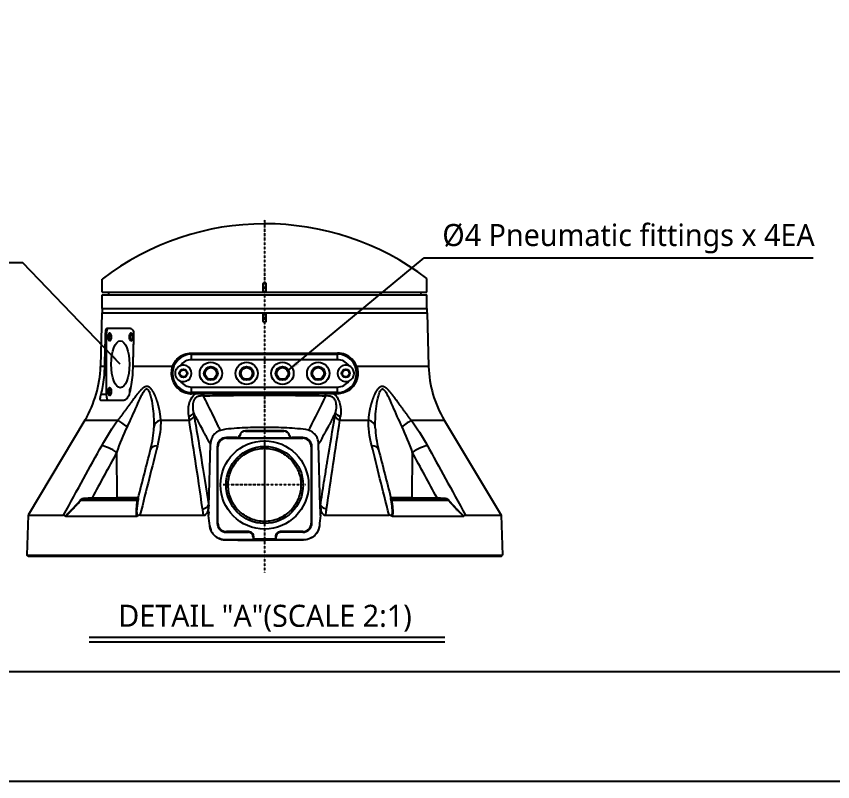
# Model space of a CAD drawing. Header units: millimetres. Extents: x 0 to 4378, y 0 to 2376.
# Drawn here: x 1831 to 2424, y 0 to 556 of the extents above; entities that cross this region are included whole.
import ezdxf
from ezdxf.enums import TextEntityAlignment as Align

# ---------------------------------------------------------------- set-up
doc = ezdxf.new("R2010")
doc.units = ezdxf.units.MM
doc.header["$LTSCALE"] = 0.2
doc.linetypes.add('CENTER2', pattern=[1.125, 0.75, -0.125, 0.125, -0.125])
for name, color, linetype in [('02_Center Line', 1, 'CENTER2'), ('05_Section Line', 3, 'Continuous'), ('12_Before Rev.Num.', 5, 'Continuous')]:
    doc.layers.add(name, color=color, linetype=linetype)
doc.styles.add('Rainbow-2.5 Style', font='malgunsl.ttf')
doc.styles.add('Rainbow-5.0 Style', font='malgunsl.ttf')
doc.dimstyles.new('Rainbow-5.0 Style', dxfattribs={"dimtxt": 4, "dimasz": 2.5, "dimexe": 1, "dimexo": 1, "dimgap": 1, "dimtad": 1, "dimdsep": 46, "dimtxsty": 'Rainbow-5.0 Style', "dimcen": 0, "dimclrd": 251, "dimclre": 251, "dimclrt": 7, "dimazin": 3, "dimtp": 0.1, "dimtm": 0.1, "dimtfac": 0.61, "dimtmove": 0, "dimatfit": 3, "dimfxl": 1, "dimlwd": -1, "dimlwe": -1, "dimarcsym": 1})

# ---------------------------------------------------------------- blocks, each defined once
blk = doc.blocks.new('A$C869fea471123')
blk.add_lwpolyline([(0, 594), (841, 594), (841, 0), (0, 0)], close=True)
at = {"layer": '05_Section Line', "linetype": 'Continuous'}
blk.add_lwpolyline([(820.98, 20.02), (820.98, 574.68), (20.02, 574.68), (20.02, 20.02)], close=True, dxfattribs=at)
at = {"linetype": 'Continuous', "style": 'Rainbow-5.0 Style'}
for tag, p in [('PART_NAME', (743.88, 109.38)), ('DRAWING_NO', (729.87, 91.86)), ('REV', (803.46, 91.86)), ('제도', (768.41, 74.2)), ('DATE_1', (803.46, 74.2)), ('SCALE', (680.81, 69.08)), ('MATERIAL', (722.86, 69.08)), ('검도', (768.41, 60.18)), ('DATE_2', (803.46, 60.18)), ('승인', (768.41, 46.17)), ('DATE_3', (803.46, 46.17)), ('REFERENCE', (722.86, 41.05)), ('PAGE', (768.41, 32.29))]:
    blk.add_attdef(tag, text='', height=5.01, dxfattribs=at).set_placement(p, align=Align.MIDDLE_CENTER)
blk = doc.blocks.new('A$C686cb6da')
for p, q in [((-118, 140), (-118, 149.36)), ((118, 140), (118, 149.81)), ((-1, 140), (-1, 146)), ((1, 146), (1, 140)), ((-118, 140), (-1, 140)), ((-118, 128), (-118, 138)), ((-118, 138), (118, 138)), ((-113.39, 140), (-113.43, 138)), ((-1, 140), (1, 140)), ((1, 140), (118, 140)), ((113.39, 140), (113.43, 138)), ((118, 128), (118, 138)), ((-118.18, 125), (-119.2, 86.03)), ((-118.18, 125), (118.18, 125)), ((-118, 128), (118, 128)), ((-118, 128), (-118, 125)), ((-118, 128), (118, 128)), ((-1, 119), (-1, 125)), ((1, 125), (1, 119)), ((118, 128), (118, 125)), ((118.18, 125), (119.2, 86.03)), ((-97.49, 113.63), (-114.59, 113.63)), ((-114.97, 109.47), (-115.51, 109.47)), ((-114.97, 109.47), (-114.97, 65.71)), ((-53, 95.8), (53, 95.8)), ((39, 95.3), (-39, 95.3)), ((-53, 90.9), (-53, 94.9)), ((-53, 94.9), (53, 94.9)), ((53, 90.9), (-53, 90.9)), ((53, 90.9), (53, 94.9)), ((-116.09, 86.03), (-119.2, 86.03)), ((-66.92, 86.03), (-95.75, 86.03)), ((119.2, 86.03), (66.92, 86.03)), ((-114.97, 65.71), (-118.78, 65.71)), ((-53, 67.1), (-53, 71.1)), ((-53, 71.1), (53, 71.1)), ((53, 67.1), (-53, 67.1)), ((-50.18, 66.2), (-53, 66.2)), ((-43.91, 66.2), (-50.18, 66.2)), ((43.88, 66.2), (-43.91, 66.2)), ((-39, 66.7), (39, 66.7)), ((50.19, 66.2), (43.88, 66.2)), ((53, 66.2), (50.19, 66.2)), ((53, 67.1), (53, 71.1)), ((-119.11, 61.55), (-102.02, 61.55)), ((-130.51, 47.07), (-171.81, -22.01)), ((-130.51, 47.07), (-106.53, 47.07)), ((-75.4, 47.07), (-54.81, 47.07)), ((54.81, 47.07), (75.4, 47.07)), ((106.53, 47.07), (130.51, 47.07)), ((130.51, 47.07), (171.81, -22.01)), ((13.93, 39.26), (-13.95, 39.22)), ((-13.95, 39.22), (-13.95, 39.08)), ((-13.95, 39.08), (13.93, 39.12)), ((13.93, 39.12), (13.93, 39.26)), ((-27.7, 34.38), (-27.7, 33.9)), ((-20.1, 34.38), (-27.7, 34.38)), ((-27.7, 33.9), (27.7, 33.9)), ((20.05, 33.96), (-20.04, 33.96)), ((0, 33.96), (0, 33.9)), ((27.7, 34.38), (20.11, 34.38)), ((27.7, 33.9), (27.7, 34.38)), ((-117.06, 28.25), (-117.06, 28.25)), ((-40.52, -15.3), (-39.3, 29.55)), ((-34.38, 27.7), (-34.38, -27.7)), ((-33.9, 27.7), (-34.38, 27.7)), ((-33.9, -27.7), (-33.9, 27.7)), ((34.38, 27.7), (33.9, 27.7)), ((33.9, 27.7), (33.9, -27.7)), ((34.38, -27.7), (34.38, 27.7)), ((40.52, -15.3), (39.3, 29.54)), ((117.06, 28.25), (117.06, 28.25)), ((-106.97, -9.41), (-107.3, 23.62)), ((107.3, 23.62), (106.97, -9.41)), ((-133.37, -11.07), (-92.23, -11.07)), ((-130.43, -10), (-92.43, -10)), ((-125.37, -9.42), (-106.97, -9.41)), ((-91.81, -9.42), (-106.97, -9.42)), ((106.97, -9.42), (91.81, -9.42)), ((92.23, -11.07), (133.37, -11.07)), ((92.43, -10), (130.43, -10)), ((106.97, -9.41), (125.37, -9.42)), ((-40.65, -14.48), (-40.55, -15.09)), ((-40.64, -19.8), (-40.52, -15.3)), ((-40.64, -19.8), (-40.56, -15.39)), ((-40.52, -15.3), (-40.56, -15.39)), ((40.64, -19.81), (40.52, -15.3)), ((40.56, -15.39), (40.52, -15.3)), ((40.56, -15.09), (40.65, -14.48)), ((40.56, -15.39), (40.64, -19.81)), ((44.94, -18.22), (45.07, -17.39)), ((-171.81, -22.01), (-172.83, -51)), ((-171.81, -22.01), (-146.03, -22.01)), ((-144.7, -22.61), (-92.67, -22.61)), ((-142.46, -20.63), (-142.46, -20.63)), ((-90.53, -22.01), (-44.35, -22.01)), ((-44.35, -22.01), (-44.94, -18.22)), ((-40.66, -22.24), (-40.69, -22.03)), ((-40.66, -22.24), (-40.68, -22.03)), ((-40.66, -22.24), (-40.66, -22.24)), ((-40.59, -19.46), (-40.64, -19.8)), ((-40.59, -19.46), (-40.64, -22.03)), ((40.64, -22.03), (40.59, -19.46)), ((40.64, -19.81), (40.59, -19.46)), ((40.69, -22.03), (40.64, -22.03)), ((40.68, -22.03), (40.66, -22.24)), ((40.66, -22.24), (40.69, -22.03)), ((40.66, -22.24), (40.66, -22.24)), ((44.35, -22.01), (90.53, -22.01)), ((92.67, -22.61), (144.7, -22.61)), ((142.46, -20.64), (142.46, -20.64)), ((143.55, -21.64), (143.56, -21.64)), ((146.03, -22.01), (171.81, -22.01)), ((171.81, -22.01), (172.83, -51)), ((-34.38, -27.7), (-33.9, -27.7)), ((33.9, -27.7), (34.38, -27.7)), ((-39.83, -29.72), (-39.85, -29.72)), ((-27.7, -33.9), (-27.7, -34.38)), ((-11.66, -33.9), (-27.7, -33.9)), ((-27.7, -34.38), (-11.66, -34.38)), ((-11.66, -34.38), (-11.66, -33.9)), ((11.66, -34.38), (11.66, -33.9)), ((27.7, -33.9), (11.66, -33.9)), ((27.7, -34.38), (11.66, -34.38)), ((27.7, -34.38), (27.7, -33.9)), ((39.85, -29.72), (39.83, -29.72)), ((-28.34, -39.83), (-8.35, -39.83)), ((0, -39.83), (-28.34, -39.83)), ((-28.34, -39.83), (-8.35, -39.83)), ((0, -39.83), (-28.34, -39.83)), ((-8.34, -37.71), (-8.35, -39.83)), ((-8.35, -39.83), (-7.86, -39.35)), ((-7.86, -37.71), (-8.34, -37.71)), ((-7.86, -39.35), (-7.86, -37.71)), ((7.86, -39.35), (-7.86, -39.35)), ((28.34, -39.83), (0, -39.83)), ((0, -40.03), (0, -39.83)), ((28.34, -39.83), (0, -39.83)), ((8.34, -37.71), (7.86, -37.71)), ((7.86, -37.71), (7.86, -39.35)), ((7.86, -39.35), (8.35, -39.83)), ((8.35, -39.83), (8.34, -37.71)), ((8.35, -39.83), (28.34, -39.83)), ((8.35, -39.83), (28.34, -39.83)), ((-171.86, -52), (-172.83, -51)), ((-172.83, -51), (172.83, -51)), ((171.86, -52), (-171.86, -52)), ((171.86, -52), (172.83, -51))]:
    blk.add_line(p, q)
for centre, radius in [((-39, 81), 8.1), ((-13, 81), 8.1), ((13, 81), 8.1), ((39, 81), 8.1), ((-59, 81), 3), ((-59, 81), 2.46), ((-39, 81), 5), ((-39, 81), 4.2), ((-13, 81), 5), ((-13, 81), 4.2), ((13, 81), 5), ((13, 81), 4.2), ((39, 81), 5), ((39, 81), 4.2), ((59, 81), 3), ((59, 81), 2.46), ((0, 0), 32), ((0, 0), 28)]:
    blk.add_circle(centre, radius)
for centre, radius, start, end in [((-39, 81), 14.3, 90, 103.58367), ((39, 81), 14.3, 76.41633, 90), ((-53, 81), 13.9, 90, 270), ((-53, 81), 9.9, 90, 145.58849), ((53, 81), 13.9, 270, 90), ((53, 81), 9.9, 34.41151, 90), ((-199.18, 88.12), 80, 329.12792, 358.5), ((-59, 81), 6, 248.82302, 111.17698), ((59, 81), 6, 68.82302, 291.17698), ((199.18, 88.12), 80, 181.5, 210.87208), ((-53, 81), 9.9, 214.41151, 270), ((53, 81), 9.9, 270, 325.58849), ((-39, 81), 14.3, 256.41633, 270), ((39, 81), 14.3, 270, 283.58367), ((104.47, 59.44), 10, 161.10925, 161.25662), ((-13.94, 34.88), 4.34, 90.09239, 166.25974), ((-13.94, 34.88), 4.2, 90.0924, 169.90724), ((13.94, 34.92), 4.34, 13.32273, 90.0923), ((13.94, 34.92), 4.2, 9.67147, 90.0923), ((-27.7, 27.7), 6.68, 89.99999, 180.00001), ((-27.7, 27.7), 6.2, 90, 180), ((27.7, 27.7), 6.68, 359.99999, 89.99999), ((27.7, 27.7), 6.2, 0, 90), ((-358.13, -61.24), 319.86, 5.65624, 7.00422), ((358.13, -61.24), 319.86, 172.99578, 174.34376), ((-27.7, -27.7), 6.68, 180.00001, 270.00001), ((-27.7, -27.7), 6.2, 180, 270), ((27.7, -27.7), 6.68, 270.00001, 359.99999), ((27.7, -27.7), 6.2, 270, 0), ((-11.66, -37.7), 3.8, 359.9077, 90), ((-11.66, -37.7), 3.32, 359.90771, 90.00001), ((11.66, -37.7), 3.8, 90, 180.0923), ((11.66, -37.7), 3.32, 90.00001, 180.09229)]:
    blk.add_arc(centre, radius, start, end)
for centre, major_axis, ratio, start_param, end_param in [((-113.35, 109.47), (0, 4.16), 0.390731, 0, 1.570796), ((-112.08, 107.39), (0, 2.48), 0.390731, 6.049734, 9.65823), ((-96.61, 107.39), (0, 2.48), 0.390731, 6.049734, 9.65823), ((-113.35, 65.71), (0, -4.16), 0.390731, 4.712389, 6.283185), ((-112.08, 67.79), (0, 2.48), 0.390731, 6.049734, 9.65823), ((-97.06, 67.79), (0, 2.97), 0.390731, 0.205284, 1.911508), ((-90.73, 59.44), (0, 10), 0.868445, 6.138405, 6.138503), ((-45.67, 69.7), (-0.03, 6), 0.357079, 3.672446, 4.087749), ((45.63, 69.71), (0.02, 6), 0.357294, 2.196055, 2.611263), ((90.73, 59.44), (0, 10), 0.868445, 0.412475, 0.412481), ((90.73, 59.44), (0, 10), 0.868445, 0.144148, 0.144722), ((-51.45, 47.78), (2.79, 5.31), 0.815334, 0.639928, 0.640823), ((51.45, 47.78), (2.79, -5.31), 0.815334, 2.500772, 2.501614), ((-57.38, 52.61), (5.93, 0.95), 0.557742, 5.011483, 5.958751), ((-36.03, 80.42), (-0.57, -75.21), 0.274945, 5.134704, 5.173788), ((-56.97, 50.15), (5.91, 1.04), 0.589057, 4.98167, 5.949617), ((-51.45, 47.78), (5.99, 0.31), 0.173988, 1.26385, 1.263895), ((51.45, 47.78), (-5.99, 0.31), 0.173988, 5.019996, 5.020042), ((56.97, 50.15), (-5.91, 1.04), 0.589055, 0.333545, 1.301502), ((57.38, 52.62), (-5.93, 0.95), 0.557597, 0.324372, 1.271561), ((36.04, 80.41), (-0.57, 75.21), 0.274915, 4.251018, 4.290277), ((-99.52, 41.94), (-8.11, 5.85), 0.011762, 4.740824, 5.764314), ((-70.44, 41.94), (-10, 0.15), 0.585411, 5.239754, 6.263245), ((70.44, 41.94), (10, 0.15), 0.585411, 0.019941, 1.043431), ((99.52, 41.94), (8.11, 5.85), 0.011762, 0.518871, 1.542362), ((330.43, 161.39), (-373.35, -96.96), 0.468589, 0.1424, 0.148339), ((330.43, 161.39), (-373.35, -96.96), 0.468589, 0.1424, 0.148339), ((-20.1, 36.39), (-0.2, 1.99), 0.998615, 3.04286, 4.373273), ((-20.04, 35.97), (0.32, -1.98), 0.998593, 6.123851, 7.517836), ((3111.25, 956.39), (-3129.34, -920.72), 0.038153, 6.281207, 6.283661), ((-3114.07, 961.07), (3132.17, -925.36), 0.038188, 6.282491, 6.284942), ((20.05, 35.97), (-0.33, -1.97), 0.998589, 5.048536, 6.449863), ((20.11, 36.39), (-0.21, -1.99), 0.998613, 5.051016, 6.388706), ((2086.86, -1188.33), (-2054.39, 1228.88), 0.484985, 6.282229, 6.284059), ((2086.86, -1188.33), (-2054.39, 1228.88), 0.484985, 6.282229, 6.284059), ((2451.49, 35.05), (-2471.62, 0), 0.052336, 0.005169, 0.00841), ((-2450.06, 35.1), (2470.21, 0), 0.052336, 6.274402, 6.277645), ((-111.13, 23.36), (-8.77, 4.8), 0.218433, 4.383548, 5.778492), ((-73.14, 23.36), (-9.69, 2.47), 0.468779, 5.336155, 6.2832), ((-73.14, 23.36), (-9.69, 2.47), 0.468779, 0.000015, 0.000887), ((73.14, 23.36), (9.69, 2.47), 0.468779, 6.28317, 7.230215), ((73.14, 23.36), (9.69, 2.47), 0.468779, 6.282299, 6.28317), ((111.13, 23.36), (8.77, 4.8), 0.218433, 0.504693, 1.899637), ((-133.74, -10.69), (-0.447, 0.4), 0.134465, 1.948729, 2.686312), ((-135.23, -8.96), (29.42, 0.59), 0.02353, 4.875876, 5.053548), ((-130.43, -9.4), (0, -0.6), 0.003767, 4.959733, 6.283185), ((-125.14, -9.4), (0, -0.6), 0.382683, 4.73857, 6.283185), ((-106.74, -9.4), (0, -0.6), 0.382683, 4.735297, 6.283185), ((-92.43, -9.4), (-0.147, -0.582), 0.999994, 0.247328, 1.570796), ((-92.49, -10.69), (0.59, -0.107), 0.660564, 5.287348, 6.024931), ((92.43, -9.4), (0.147, -0.582), 0.999994, 4.712389, 6.035857), ((92.49, -10.69), (-0.59, -0.107), 0.660564, 0.258254, 0.995837), ((106.74, -9.4), (0, -0.6), 0.382683, 0, 1.547888), ((125.14, -9.4), (0, -0.6), 0.382683, 0, 1.544615), ((130.43, -9.4), (0, -0.6), 0.003767, 0, 1.323452), ((133.74, -10.69), (-0.447, -0.4), 0.134465, 0.455281, 1.192863), ((543.91, 19.39), (-588.69, 94.43), 0.836196, 0.262955, 0.264608), ((-58.43, -0.61), (-14.51, 22.3), 0.468896, 3.729367, 3.745925), ((-46.3, -15.14), (5.93, 0.92), 0.547763, 5.932152, 5.961535), ((-0.95, -122.41), (172.79, 46.22), 0.636339, 1.630182, 1.630199), ((46.3, -15.14), (-5.93, 0.92), 0.547764, 0.32164, 0.35105), ((56.98, -1.77), (-13.01, -21.12), 0.474806, 5.64744, 5.664857), ((0.95, -122.41), (172.79, -46.22), 0.636342, 1.511381, 1.511398), ((26.21, -231.14), (177.83, -756.44), 0.027941, 4.425712, 4.425723), ((-2.31, 246.85), (59.28, 266.79), 0.565777, 3.276907, 3.277209), ((-566.8, -1458.82), (635.52, 2723.13), 0.115024, 5.294815, 5.296453)]:
    blk.add_ellipse(centre, major_axis=major_axis, ratio=ratio, start_param=start_param, end_param=end_param)
for centre, major_axis in [((-112.54, 107.39), (0, -2.97)), ((-97.06, 107.39), (0, -2.97)), ((-104.8, 87.59), (0, 17.03)), ((-112.54, 67.79), (0, -2.97))]:
    blk.add_ellipse(centre, major_axis=major_axis, ratio=0.390731)
for points, knots in [([(-1, 146), (-1, 146.11), (-0.98, 146.23), (-0.94, 146.33), (-0.91, 146.44), (-0.85, 146.54), (-0.78, 146.62), (-0.71, 146.71), (-0.62, 146.79), (-0.53, 146.85), (-0.44, 146.91), (-0.33, 146.95), (-0.22, 146.98), (-0.15, 146.99), (-0.07, 147), (0, 147), (0.11, 147), (0.23, 146.98), (0.33, 146.94), (0.44, 146.91), (0.54, 146.85), (0.62, 146.78), (0.71, 146.71), (0.79, 146.62), (0.85, 146.53), (0.91, 146.44), (0.95, 146.33), (0.98, 146.22), (0.99, 146.15), (1, 146.07), (1, 146)], [0, 0, 0, 0, 0.107468, 0.107468, 0.107468, 0.214935, 0.214935, 0.214935, 0.322405, 0.322405, 0.322405, 0.429877, 0.429877, 0.429877, 0.5, 0.5, 0.5, 0.607468, 0.607468, 0.607468, 0.714935, 0.714935, 0.714935, 0.822405, 0.822405, 0.822405, 0.929877, 0.929877, 0.929877, 1, 1, 1, 1]), ([(1, 119), (1, 118.87), (0.97, 118.74), (0.87, 118.49), (0.8, 118.38), (0.62, 118.2), (0.51, 118.13), (0.26, 118.03), (0.13, 118), (-0.13, 118), (-0.26, 118.03), (-0.51, 118.13), (-0.62, 118.2), (-0.8, 118.38), (-0.87, 118.49), (-0.97, 118.74), (-1, 118.87), (-1, 119)], [-0.3013915, -0.3013915, -0.3013915, -0.3013915, -0.2825592, -0.2825592, -0.2637158, -0.2637158, -0.2448765, -0.2448765, -0.2260372, -0.2260372, -0.207198, -0.207198, -0.1883587, -0.1883587, -0.1695153, -0.1695153, -0.150683, -0.150683, -0.150683, -0.150683]), ([(-115.51, 109.47), (-115.51, 109.48), (-115.51, 109.49), (-115.5, 110.01), (-115.47, 110.57), (-115.36, 111.59), (-115.29, 112.05), (-115.13, 112.79), (-115.03, 113.11), (-114.81, 113.52), (-114.7, 113.63), (-114.59, 113.63)], [0.6379721, 0.6379721, 0.6379721, 0.6379721, 0.6391913, 0.6391913, 0.7180921, 0.7180921, 0.796993, 0.796993, 0.8776444, 0.8776444, 0.9572533, 0.9572533, 0.9572533, 0.9572533]), ([(-97.49, 113.63), (-97.19, 113.63), (-96.88, 113.52), (-96.3, 113.11), (-96.03, 112.79), (-95.61, 112.05), (-95.44, 111.59), (-95.21, 110.57), (-95.15, 110.01), (-95.17, 109.49), (-95.17, 109.49), (-95.17, 109.48), (-95.17, 109.47)], [-0.3180621, -0.3180621, -0.3180621, -0.3180621, -0.2384532, -0.2384532, -0.1578017, -0.1578017, -0.0789009, -0.0789009, 0, 0, 0, 0.0012192, 0.0012192, 0.0012192, 0.0012192]), ([(-66.92, 86.03), (-66.83, 86.27), (-66.74, 86.52), (-65.89, 88.51), (-64.81, 90.08), (-62.25, 92.72), (-60.53, 93.9), (-56.83, 95.43), (-54.87, 95.8), (-53, 95.8)], [-4.4975814, -4.4975814, -4.4975814, -4.4975814, -4.4595044, -4.4595044, -4.1821345, -4.1821345, -3.8611418, -3.8611418, -3.5497383, -3.5497383, -3.5497383, -3.5497383]), ([(66.92, 86.03), (66.83, 86.27), (66.74, 86.52), (65.89, 88.51), (64.81, 90.08), (62.25, 92.72), (60.53, 93.9), (56.83, 95.43), (54.87, 95.8), (53, 95.8)], [2.6144338, 2.6144338, 2.6144338, 2.6144338, 2.6525109, 2.6525109, 2.9298808, 2.9298808, 3.2508735, 3.2508735, 3.562277, 3.562277, 3.562277, 3.562277]), ([(-118.78, 65.71), (-118.3, 67.57), (-117.87, 69.46), (-116.69, 75.83), (-116.23, 80.37), (-116.13, 84.65)], [10.9010528, 10.9010528, 10.9010528, 10.9010528, 11.1717579, 11.1717579, 11.804323, 11.804323, 11.804323, 11.804323]), ([(-95.78, 84.65), (-95.89, 80.37), (-96.34, 75.83), (-97.53, 69.46), (-97.95, 67.57), (-98.43, 65.71)], [12.011222, 12.011222, 12.011222, 12.011222, 12.6437871, 12.6437871, 12.9144923, 12.9144923, 12.9144923, 12.9144923]), ([(-66.92, 86.03), (-67.21, 85.23), (-67.43, 84.41), (-67.83, 82.09), (-67.87, 80.63), (-67.48, 77.48), (-66.98, 75.88), (-65.33, 72.54), (-63.99, 70.87), (-60.87, 68.32), (-59.15, 67.4), (-55.92, 66.42), (-54.48, 66.2), (-53, 66.2)], [-3.945016, -3.945016, -3.945016, -3.945016, -3.812381, -3.812381, -3.585477, -3.585477, -3.313627, -3.313627, -2.951009, -2.951009, -2.619445, -2.619445, -2.379641, -2.379641, -2.379641, -2.379641]), ([(-61.17, 86.59), (-61.75, 86.37), (-62.29, 86.05), (-63.39, 85.16), (-63.9, 84.55), (-64.58, 83.29), (-64.8, 82.68), (-64.99, 81.58), (-65.02, 81.11), (-64.96, 80.11), (-64.86, 79.59), (-64.43, 78.33), (-64.03, 77.63), (-63.03, 76.5), (-62.47, 76.05), (-61.63, 75.6), (-61.4, 75.49), (-61.17, 75.41)], [1.2268669, 1.2268669, 1.2268669, 1.2268669, 1.3235072, 1.3235072, 1.4458602, 1.4458602, 1.5462407, 1.5462407, 1.6187246, 1.6187246, 1.7008007, 1.7008007, 1.8260436, 1.8260436, 1.9370582, 1.9370582, 1.9761784, 1.9761784, 1.9761784, 1.9761784]), ([(66.92, 86.03), (67.2, 85.26), (67.41, 84.47), (67.82, 82.23), (67.87, 80.8), (67.55, 77.87), (67.15, 76.43), (65.82, 73.37), (64.76, 71.84), (62.08, 69.14), (60.38, 68.01), (57.06, 66.68), (55.51, 66.32), (53.59, 66.21), (53.3, 66.2), (53, 66.2)], [1.005877, 1.005877, 1.005877, 1.005877, 1.132319, 1.132319, 1.349956, 1.349956, 1.587223, 1.587223, 1.902131, 1.902131, 2.260383, 2.260383, 2.533826, 2.533826, 2.583595, 2.583595, 2.583595, 2.583595]), ([(61.17, 75.41), (61.75, 75.63), (62.29, 75.95), (63.39, 76.84), (63.9, 77.45), (64.58, 78.71), (64.8, 79.32), (64.99, 80.42), (65.02, 80.89), (64.96, 81.89), (64.86, 82.41), (64.43, 83.67), (64.03, 84.37), (63.03, 85.5), (62.47, 85.95), (61.63, 86.4), (61.4, 86.51), (61.17, 86.59)], [1.2268669, 1.2268669, 1.2268669, 1.2268669, 1.3235072, 1.3235072, 1.4458602, 1.4458602, 1.5462407, 1.5462407, 1.6187246, 1.6187246, 1.7008007, 1.7008007, 1.8260436, 1.8260436, 1.9370582, 1.9370582, 1.9761784, 1.9761784, 1.9761784, 1.9761784]), ([(-119.11, 61.55), (-119.12, 61.55), (-119.12, 61.55), (-119.13, 61.55), (-119.14, 61.55), (-119.17, 61.56), (-119.18, 61.57), (-119.25, 61.6), (-119.28, 61.65), (-119.37, 61.85), (-119.4, 62.06), (-119.38, 62.66), (-119.34, 63.06), (-119.18, 64.01), (-119.06, 64.56), (-118.88, 65.32), (-118.83, 65.52), (-118.78, 65.71)], [-0.3477684, -0.3477684, -0.3477684, -0.3477684, -0.345386, -0.345386, -0.3386296, -0.3386296, -0.3271859, -0.3271859, -0.2869692, -0.2869692, -0.2114242, -0.2114242, -0.12316, -0.12316, -0.0304817, -0.0304817, 0, 0, 0, 0]), ([(-98.43, 65.71), (-98.55, 65.27), (-98.7, 64.84), (-99.13, 63.93), (-99.41, 63.48), (-99.98, 62.73), (-100.28, 62.42), (-100.82, 61.98), (-101.07, 61.83), (-101.44, 61.66), (-101.57, 61.62), (-101.76, 61.58), (-101.82, 61.57), (-101.91, 61.56), (-101.94, 61.55), (-101.99, 61.55), (-102, 61.55), (-102.02, 61.55)], [-0.6836145, -0.6836145, -0.6836145, -0.6836145, -0.6141635, -0.6141635, -0.5308239, -0.5308239, -0.4571722, -0.4571722, -0.3969814, -0.3969814, -0.3635709, -0.3635709, -0.3478024, -0.3478024, -0.3393636, -0.3393636, -0.3355566, -0.3355566, -0.3355566, -0.3355566]), ([(-99.68, 42.2), (-97.31, 47.16), (-95.1, 52.19), (-91.83, 59.65), (-90.76, 62.14), (-89.04, 65.68), (-88.45, 66.84), (-87.15, 68.83), (-86.41, 69.68), (-84.94, 69.71), (-84.34, 68.87), (-83.42, 66.92), (-83.07, 65.78), (-82.13, 62.23), (-81.69, 59.74), (-80.66, 52.24), (-80.34, 47.17), (-80.44, 42.2)], [0, 0, 0, 0, 0.25, 0.25, 0.375, 0.375, 0.4375, 0.4375, 0.5, 0.5, 0.5625, 0.5625, 0.625, 0.625, 0.75, 0.75, 1, 1, 1, 1]), ([(-55.13, 49.73), (-55.53, 53.17), (-55.41, 56.25), (-54.79, 58.86), (-54.49, 60.16), (-54.14, 61.25), (-53.35, 62.64), (-52.55, 64.02), (-51.45, 65.29), (-50.18, 66.2)], [0, 0, 0, 0, 0.5, 0.5, 0.5, 0.75, 0.75, 0.75, 1, 1, 1, 1]), ([(50.19, 66.2), (51.47, 65.29), (52.57, 64.02), (53.36, 62.63), (54.15, 61.23), (54.49, 60.15), (54.8, 58.85), (55.41, 56.25), (55.53, 53.18), (55.13, 49.74)], [0, 0, 0, 0, 0.25, 0.25, 0.25, 0.5, 0.5, 0.5, 1, 1, 1, 1]), ([(80.44, 42.2), (80.34, 47.16), (80.65, 52.19), (81.68, 59.65), (82.11, 62.14), (83.04, 65.68), (83.39, 66.84), (84.31, 68.83), (84.9, 69.68), (86.37, 69.71), (87.12, 68.87), (88.41, 66.92), (88.99, 65.78), (90.72, 62.23), (91.8, 59.74), (95.08, 52.24), (97.31, 47.17), (99.68, 42.2)], [0, 0, 0, 0, 0.25, 0.25, 0.375, 0.375, 0.4375, 0.4375, 0.5, 0.5, 0.5625, 0.5625, 0.625, 0.625, 0.75, 0.75, 1, 1, 1, 1]), ([(-44.56, 64.53), (-44.97, 64.58), (-45.36, 64.6), (-46.07, 64.61), (-46.31, 64.6), (-47.49, 64.47), (-48.12, 64.31), (-49.59, 63.61), (-50.22, 63.11), (-50.96, 62.18), (-51.18, 61.85), (-51.46, 61.3), (-51.54, 61.11), (-51.7, 60.72), (-51.79, 60.44), (-52.42, 58.34), (-52.34, 55.63), (-51.6, 52.45)], [0, 0, 0, 0, 0.0625, 0.0625, 0.125, 0.125, 0.25, 0.25, 0.375, 0.375, 0.4375, 0.4375, 0.46875, 0.46875, 0.5, 0.5, 1, 1, 1, 1]), ([(-44.56, 64.53), (-42.44, 60.27), (-40.38, 56.12), (-38.39, 52.1), (-37.23, 49.76), (-36.09, 47.46), (-34.97, 45.2), (-34.47, 44.19), (-33.98, 43.2), (-33.49, 42.21), (-33.42, 42.06), (-33.34, 41.91), (-33.27, 41.76), (-33.08, 41.37), (-32.88, 40.98), (-32.69, 40.59)], [0, 0, 0, 0, 0.503955, 0.503955, 0.503955, 0.797494, 0.797494, 0.797494, 0.92816, 0.92816, 0.92816, 0.94799, 0.94799, 0.94799, 1, 1, 1, 1]), ([(41.75, 64.55), (39.05, 64.59), (36.36, 64.64), (33.6, 64.68), (29.95, 64.74), (26.23, 64.79), (22.5, 64.82), (20.43, 64.84), (18.34, 64.86), (16.25, 64.88), (10.87, 64.92), (5.44, 64.94), (0.01, 64.94), (-7.57, 64.94), (-15.22, 64.9), (-22.65, 64.82), (-26.29, 64.78), (-29.89, 64.73), (-33.45, 64.68), (-33.53, 64.67), (-33.62, 64.67), (-33.7, 64.67), (-36.41, 64.63), (-39.1, 64.58), (-41.74, 64.55)], [0, 0, 0, 0, 0.100865, 0.100865, 0.100865, 0.23445, 0.23445, 0.23445, 0.308759, 0.308759, 0.308759, 0.5, 0.5, 0.5, 0.767138, 0.767138, 0.767138, 0.897641, 0.897641, 0.897641, 0.900606, 0.900606, 0.900606, 1, 1, 1, 1]), ([(51.6, 52.47), (51.97, 54.04), (52.18, 55.5), (52.22, 56.82), (52.22, 56.82), (52.22, 56.83), (52.22, 56.84), (52.24, 57.5), (52.22, 58.13), (52.15, 58.71), (52.12, 59), (52.07, 59.28), (52.02, 59.55), (51.99, 59.69), (51.96, 59.82), (51.93, 59.95), (51.9, 60.08), (51.89, 60.12), (51.83, 60.33), (51.74, 60.64), (51.63, 60.93), (51.5, 61.22), (51.29, 61.69), (51.02, 62.12), (50.7, 62.5), (50.45, 62.81), (50.17, 63.09), (49.86, 63.34), (49.55, 63.58), (49.11, 63.84), (48.84, 63.97), (48.76, 64.01), (48.67, 64.05), (48.58, 64.09), (47.53, 64.53), (46.14, 64.73), (44.53, 64.53)], [0, 0, 0, 0, 0.248288, 0.248288, 0.248288, 0.25, 0.25, 0.25, 0.375, 0.375, 0.375, 0.4375, 0.4375, 0.4375, 0.46875, 0.46875, 0.46875, 0.5, 0.5, 0.5, 0.546736, 0.546736, 0.546736, 0.625, 0.625, 0.625, 0.6875, 0.6875, 0.6875, 0.75, 0.75, 0.75, 0.769239, 0.769239, 0.769239, 1, 1, 1, 1]), ([(-39.3, 29.55), (-39.88, 30.62), (-40.47, 31.7), (-41.05, 32.78), (-41.25, 33.14), (-41.45, 33.51), (-41.65, 33.88), (-42.06, 34.64), (-42.48, 35.41), (-42.89, 36.18), (-43.21, 36.76), (-43.52, 37.35), (-43.84, 37.94), (-44.75, 39.62), (-45.65, 41.31), (-46.56, 43.01), (-46.9, 43.65), (-47.25, 44.29), (-47.59, 44.93), (-48.84, 47.27), (-50.09, 49.62), (-51.34, 51.97), (-51.42, 52.13), (-51.51, 52.29), (-51.6, 52.45)], [0, 0, 0, 0, 0.142165, 0.142165, 0.142165, 0.190379, 0.190379, 0.190379, 0.291409, 0.291409, 0.291409, 0.368385, 0.368385, 0.368385, 0.589898, 0.589898, 0.589898, 0.673716, 0.673716, 0.673716, 0.979051, 0.979051, 0.979051, 1, 1, 1, 1]), ([(51.6, 52.47), (51.51, 52.3), (51.43, 52.14), (51.34, 51.98), (50.09, 49.63), (48.85, 47.29), (47.6, 44.95), (47.25, 44.31), (46.91, 43.66), (46.56, 43.02), (45.66, 41.32), (44.75, 39.64), (43.84, 37.95), (43.53, 37.36), (43.21, 36.77), (42.89, 36.18), (42.28, 35.05), (41.67, 33.91), (41.05, 32.78), (40.73, 32.18), (40.41, 31.59), (40.09, 30.99), (39.82, 30.51), (39.56, 30.03), (39.3, 29.54)], [0, 0, 0, 0, 0.020822, 0.020822, 0.020822, 0.326008, 0.326008, 0.326008, 0.410231, 0.410231, 0.410231, 0.631192, 0.631192, 0.631192, 0.708655, 0.708655, 0.708655, 0.857866, 0.857866, 0.857866, 0.936375, 0.936375, 0.936375, 1, 1, 1, 1]), ([(40.52, -15.3), (41.43, -9.39), (42.32, -3.69), (43.19, 1.8), (43.63, 4.55), (44.06, 7.24), (44.48, 9.88), (44.69, 11.2), (44.9, 12.51), (45.11, 13.8), (45.22, 14.45), (45.32, 15.1), (45.42, 15.74), (45.47, 16.06), (45.53, 16.38), (45.58, 16.7), (45.63, 17.01), (45.67, 17.28), (45.73, 17.65), (47.66, 29.49), (49.47, 40.27), (51.18, 49.99)], [0, 0, 0, 0, 0.25, 0.25, 0.25, 0.375, 0.375, 0.375, 0.4375, 0.4375, 0.4375, 0.46875, 0.46875, 0.46875, 0.484375, 0.484375, 0.484375, 0.5, 0.5, 0.5, 1, 1, 1, 1]), ([(31.95, 39.69), (29.42, 40.4), (26.87, 40.66), (24.31, 40.82), (24.2, 40.83), (24.09, 40.84), (23.98, 40.85), (21.4, 41.02), (18.81, 41.21), (16.23, 41.35), (16.14, 41.35), (16.06, 41.36), (15.97, 41.36), (13.36, 41.5), (10.74, 41.61), (8.13, 41.69), (5.96, 41.75), (3.79, 41.78), (1.63, 41.8), (1.09, 41.8), (0.56, 41.8), (0.02, 41.8), (-0.01, 41.8), (-0.04, 41.8), (-0.07, 41.8), (-2.74, 41.8), (-5.41, 41.76), (-8.08, 41.69), (-10.77, 41.61), (-13.45, 41.5), (-16.13, 41.35), (-16.16, 41.35), (-16.18, 41.35), (-16.21, 41.35), (-18.85, 41.21), (-21.5, 41.01), (-24.14, 40.83), (-24.2, 40.83), (-24.25, 40.82), (-24.3, 40.82), (-26.92, 40.64), (-29.53, 40.42), (-32.1, 39.64)], [0.0000002, 0.0000002, 0.0000002, 0.0000002, 0.1197627, 0.1197627, 0.1197627, 0.125, 0.125, 0.125, 0.246087, 0.246087, 0.246087, 0.25, 0.25, 0.25, 0.3724227, 0.3724227, 0.3724227, 0.4736258, 0.4736258, 0.4736258, 0.4986303, 0.4986303, 0.4986303, 0.5, 0.5, 0.5, 0.6246397, 0.6246397, 0.6246397, 0.75, 0.75, 0.75, 0.7511764, 0.7511764, 0.7511764, 0.875, 0.875, 0.875, 0.8775503, 0.8775503, 0.8775503, 1, 1, 1, 1]), ([(31.95, 39.69), (29.42, 40.4), (26.87, 40.66), (24.31, 40.82), (24.2, 40.83), (24.09, 40.84), (23.98, 40.85), (21.4, 41.02), (18.81, 41.21), (16.23, 41.35), (16.14, 41.35), (16.06, 41.36), (15.97, 41.36), (13.36, 41.5), (10.74, 41.61), (8.13, 41.69), (5.43, 41.76), (2.72, 41.8), (0.02, 41.8), (-0.01, 41.8), (-0.04, 41.8), (-0.07, 41.8), (-2.74, 41.8), (-5.41, 41.76), (-8.08, 41.69), (-10.77, 41.61), (-13.45, 41.5), (-16.13, 41.35), (-16.16, 41.35), (-16.18, 41.35), (-16.21, 41.35), (-18.85, 41.21), (-21.5, 41.01), (-24.14, 40.83), (-24.2, 40.83), (-24.25, 40.82), (-24.3, 40.82), (-26.92, 40.64), (-29.53, 40.42), (-32.1, 39.64)], [0.0000002, 0.0000002, 0.0000002, 0.0000002, 0.1197627, 0.1197627, 0.1197627, 0.125, 0.125, 0.125, 0.246087, 0.246087, 0.246087, 0.25, 0.25, 0.25, 0.3724227, 0.3724227, 0.3724227, 0.4986303, 0.4986303, 0.4986303, 0.5, 0.5, 0.5, 0.6246397, 0.6246397, 0.6246397, 0.75, 0.75, 0.75, 0.7511764, 0.7511764, 0.7511764, 0.875, 0.875, 0.875, 0.8775503, 0.8775503, 0.8775503, 1, 1, 1, 1]), ([(-32.1, 39.64), (-33.13, 39.33), (-34.11, 38.83), (-35.89, 37.54), (-36.7, 36.72), (-37.96, 34.88), (-38.43, 33.86), (-39.08, 31.75), (-39.26, 30.65), (-39.3, 29.55)], [-0.6621412, -0.6621412, -0.6621412, -0.6621412, -0.5000047, -0.5000047, -0.3301858, -0.3301858, -0.164801, -0.164801, -0.0000073, -0.0000073, -0.0000073, -0.0000073]), ([(39.3, 29.54), (39.27, 30.65), (39.08, 31.77), (38.42, 33.9), (37.94, 34.93), (36.74, 36.65), (35.94, 37.54), (34.35, 38.66), (33.37, 39.27), (31.95, 39.69)], [-1.628416, -1.628416, -1.628416, -1.628416, -1.143091, -1.143091, -0.655922, -0.655922, -0.223229, -0.223229, -0.000011, -0.000011, -0.000011, -0.000011]), ([(26.29, 3.04), (26.23, 3.62), (26.14, 4.21), (25.72, 6.53), (25.22, 8.26), (23.24, 13.22), (21.23, 16.23), (16.57, 20.99), (13.6, 23.08), (8.67, 25.17), (6.95, 25.71), (3.47, 26.41), (1.71, 26.58), (-1.71, 26.58), (-3.47, 26.41), (-6.95, 25.71), (-8.67, 25.17), (-13.6, 23.08), (-16.57, 20.99), (-21.23, 16.23), (-23.24, 13.22), (-25.22, 8.26), (-25.72, 6.53), (-26.35, 3.05), (-26.49, 1.29), (-26.46, -0.41), (-26.44, -2.07), (-26.25, -3.77), (-25.54, -7.16), (-25.01, -8.84), (-22.95, -13.65), (-20.92, -16.57), (-16.27, -21.18), (-13.33, -23.19), (-8.47, -25.2), (-6.78, -25.71), (-3.38, -26.38), (-1.66, -26.54), (1.66, -26.54), (3.38, -26.38), (6.78, -25.71), (8.47, -25.2), (13.33, -23.19), (16.27, -21.18), (20.92, -16.57), (22.95, -13.65), (25.01, -8.84), (25.54, -7.16), (26.25, -3.77), (26.44, -2.07), (26.48, 0.72), (26.43, 1.88), (26.29, 3.04)], [4.151559, 4.151559, 4.151559, 4.151559, 4.237295, 4.237295, 4.49331, 4.49331, 5.005338, 5.005338, 5.517531, 5.517531, 5.773627, 5.773627, 6.029724, 6.029724, 6.28582, 6.28582, 6.541917, 6.541917, 7.05411, 7.05411, 7.566138, 7.566138, 7.822152, 7.822152, 8.078167, 8.078167, 8.078167, 8.326445, 8.326445, 8.574723, 8.574723, 9.071279, 9.071279, 9.570043, 9.570043, 9.819425, 9.819425, 10.068807, 10.068807, 10.318189, 10.318189, 10.567571, 10.567571, 11.066335, 11.066335, 11.562892, 11.562892, 11.81117, 11.81117, 12.059448, 12.059448, 12.229726, 12.229726, 12.229726, 12.229726]), ([(-144.8, -22.57), (-144.04, -21.93), (-143.21, -21.19), (-142.33, -20.33), (-142.17, -20.18), (-142.03, -20.04), (-141.9, -19.9), (-141.64, -19.64), (-141.4, -19.4), (-141.13, -19.12), (-140.72, -18.7), (-140.28, -18.23), (-139.79, -17.71), (-139.55, -17.46), (-139.31, -17.2), (-139.07, -16.95), (-137.35, -15.1), (-135.56, -13.1), (-133.63, -10.89)], [0, 0, 0, 0, 0.25, 0.25, 0.25, 0.2932173, 0.2932173, 0.2932173, 0.375, 0.375, 0.375, 0.5, 0.5, 0.5, 0.5610134, 0.5610134, 0.5610134, 1, 1, 1, 1]), ([(-133.37, -11.07), (-134.51, -12.35), (-135.61, -13.56), (-136.66, -14.7), (-137.19, -15.26), (-137.71, -15.81), (-138.21, -16.34), (-138.45, -16.59), (-138.68, -16.84), (-138.91, -17.08), (-138.93, -17.1), (-138.94, -17.11), (-138.96, -17.13), (-139.2, -17.38), (-139.4, -17.59), (-139.68, -17.88), (-140.5, -18.72), (-141.19, -19.41), (-141.8, -20.01), (-142.05, -20.25), (-142.28, -20.47), (-142.51, -20.68), (-142.91, -21.06), (-143.2, -21.33), (-143.56, -21.65), (-143.92, -21.96), (-144.3, -22.28), (-144.7, -22.61)], [0, 0, 0, 0, 0.25, 0.25, 0.25, 0.375, 0.375, 0.375, 0.4338256, 0.4338256, 0.4338256, 0.4375, 0.4375, 0.4375, 0.5, 0.5, 0.5, 0.6787886, 0.6787886, 0.6787886, 0.75, 0.75, 0.75, 0.875, 0.875, 0.875, 0.9999999, 0.9999999, 0.9999999, 0.9999999]), ([(-133.63, -10.89), (-133.27, -10.47), (-132.7, -10.11), (-132.16, -9.9), (-131.61, -9.68), (-131.03, -9.56), (-130.43, -9.55)], [0, 0, 0, 0, 0.5, 0.5, 0.5, 1, 1, 1, 1]), ([(-130.43, -10), (-130.45, -10), (-130.95, -10.02), (-131.28, -10.07), (-131.44, -10.1), (-131.59, -10.13), (-131.71, -10.16), (-131.84, -10.19), (-131.88, -10.2), (-132.03, -10.25), (-132.62, -10.45), (-133.07, -10.75), (-133.37, -11.07)], [0, 0, 0, 0, 0.25, 0.25, 0.25, 0.375, 0.375, 0.375, 0.5, 0.5, 0.5, 1, 1, 1, 1]), ([(-92.67, -22.61), (-92.8, -22.27), (-92.9, -21.9), (-92.97, -21.51), (-93.01, -21.32), (-93.04, -21.11), (-93.07, -20.9), (-93.09, -20.7), (-93.12, -20.42), (-93.13, -20.26), (-93.13, -20.18), (-93.13, -20.1), (-93.14, -20.01), (-93.15, -19.74), (-93.15, -19.44), (-93.15, -19.1), (-93.14, -18.67), (-93.12, -18.13), (-93.09, -17.64), (-93.07, -17.46), (-93.06, -17.27), (-93.04, -17.08), (-92.9, -15.29), (-92.64, -13.28), (-92.23, -11.07)], [0.0000001, 0.0000001, 0.0000001, 0.0000001, 0.125, 0.125, 0.125, 0.1875, 0.1875, 0.1875, 0.25, 0.25, 0.25, 0.2795113, 0.2795113, 0.2795113, 0.375, 0.375, 0.375, 0.5, 0.5, 0.5, 0.5477601, 0.5477601, 0.5477601, 1, 1, 1, 1]), ([(-91.94, -10.89), (-92.18, -12.15), (-92.37, -13.35), (-92.53, -14.47), (-92.6, -15.03), (-92.67, -15.57), (-92.72, -16.1), (-92.75, -16.37), (-92.78, -16.66), (-92.8, -16.94), (-92.82, -17.21), (-92.84, -17.48), (-92.86, -17.73), (-92.92, -18.57), (-92.94, -19.23), (-92.93, -19.9), (-92.92, -20.05), (-92.92, -20.21), (-92.91, -20.36), (-92.86, -21.2), (-92.73, -21.94), (-92.51, -22.57)], [0, 0, 0, 0, 0.25, 0.25, 0.25, 0.375, 0.375, 0.375, 0.439265, 0.439265, 0.439265, 0.5, 0.5, 0.5, 0.7044426, 0.7044426, 0.7044426, 0.75, 0.75, 0.75, 0.9999969, 0.9999969, 0.9999969, 0.9999969]), ([(-91.84, -9.55), (-91.85, -9.56), (-91.83, -9.65), (-91.83, -9.89), (-91.84, -10.14), (-91.86, -10.47), (-91.94, -10.89)], [0.0101077, 0.0101077, 0.0101077, 0.0101077, 0.5, 0.5, 0.5, 1, 1, 1, 1]), ([(91.94, -10.89), (91.86, -10.47), (91.84, -10.11), (91.83, -9.9), (91.83, -9.68), (91.85, -9.57), (91.84, -9.55)], [0, 0, 0, 0, 0.5, 0.5, 0.5, 0.9899733, 0.9899733, 0.9899733, 0.9899733]), ([(92.51, -22.57), (92.73, -21.93), (92.87, -21.19), (92.91, -20.33), (92.92, -20.18), (92.92, -20.04), (92.93, -19.9), (92.93, -19.64), (92.93, -19.4), (92.92, -19.12), (92.92, -18.7), (92.89, -18.23), (92.86, -17.71), (92.84, -17.46), (92.83, -17.2), (92.8, -16.95), (92.65, -15.1), (92.35, -13.1), (91.94, -10.89)], [0.000003, 0.000003, 0.000003, 0.000003, 0.25, 0.25, 0.25, 0.2932173, 0.2932173, 0.2932173, 0.375, 0.375, 0.375, 0.5, 0.5, 0.5, 0.5610134, 0.5610134, 0.5610134, 1, 1, 1, 1]), ([(92.23, -11.07), (92.47, -12.35), (92.65, -13.56), (92.8, -14.7), (92.87, -15.26), (92.93, -15.81), (92.98, -16.34), (93.01, -16.59), (93.03, -16.84), (93.05, -17.08), (93.05, -17.1), (93.05, -17.11), (93.05, -17.13), (93.07, -17.38), (93.08, -17.59), (93.1, -17.88), (93.15, -18.72), (93.16, -19.41), (93.13, -20.01), (93.12, -20.25), (93.11, -20.47), (93.09, -20.68), (93.05, -21.06), (93.02, -21.33), (92.95, -21.65), (92.88, -21.96), (92.79, -22.28), (92.67, -22.61)], [0, 0, 0, 0, 0.25, 0.25, 0.25, 0.375, 0.375, 0.375, 0.4338257, 0.4338257, 0.4338257, 0.4375, 0.4375, 0.4375, 0.5, 0.5, 0.5, 0.6787887, 0.6787887, 0.6787887, 0.75, 0.75, 0.75, 0.875, 0.875, 0.875, 0.9999999, 0.9999999, 0.9999999, 0.9999999]), ([(125.37, -9.42), (125.61, -9.42), (125.93, -9.43), (126.75, -9.45), (127.32, -9.47), (128.92, -9.51), (129.8, -9.53), (130.43, -9.55)], [0, 0, 0, 0, 0.25, 0.25, 0.5, 0.5, 1, 1, 1, 1]), ([(130.43, -9.55), (131.03, -9.56), (131.53, -9.65), (132.15, -9.89), (132.77, -10.14), (133.27, -10.47), (133.63, -10.89)], [0, 0, 0, 0, 0.5, 0.5, 0.5, 1, 1, 1, 1]), ([(144.7, -22.61), (144.28, -22.27), (143.85, -21.9), (143.41, -21.51), (143.19, -21.32), (142.97, -21.11), (142.74, -20.9), (142.52, -20.7), (142.23, -20.42), (142.06, -20.26), (141.97, -20.18), (141.89, -20.1), (141.8, -20.01), (141.52, -19.74), (141.21, -19.44), (140.88, -19.1), (140.45, -18.67), (139.92, -18.13), (139.45, -17.64), (139.27, -17.46), (139.09, -17.27), (138.91, -17.08), (137.2, -15.29), (135.34, -13.28), (133.37, -11.07)], [0.0000001, 0.0000001, 0.0000001, 0.0000001, 0.125, 0.125, 0.125, 0.1875, 0.1875, 0.1875, 0.25, 0.25, 0.25, 0.2795113, 0.2795113, 0.2795113, 0.375, 0.375, 0.375, 0.5, 0.5, 0.5, 0.5477602, 0.5477602, 0.5477602, 1, 1, 1, 1]), ([(133.63, -10.89), (134.73, -12.15), (135.79, -13.35), (136.8, -14.47), (137.31, -15.03), (137.81, -15.57), (138.29, -16.1), (138.54, -16.37), (138.81, -16.66), (139.07, -16.94), (139.33, -17.21), (139.58, -17.48), (139.81, -17.73), (140.6, -18.57), (141.22, -19.23), (141.9, -19.9), (142.05, -20.05), (142.2, -20.21), (142.36, -20.36), (143.22, -21.2), (144.04, -21.94), (144.8, -22.57)], [0, 0, 0, 0, 0.25, 0.25, 0.25, 0.375, 0.375, 0.375, 0.439265, 0.439265, 0.439265, 0.5, 0.5, 0.5, 0.7044426, 0.7044426, 0.7044426, 0.75, 0.75, 0.75, 1, 1, 1, 1]), ([(-45.06, -17.39), (-43.61, -17.04), (-42.15, -16.32), (-41.33, -15.47), (-41.01, -15.14), (-40.79, -14.8), (-40.65, -14.48)], [0, 0, 0, 0, 0.721254, 0.721254, 0.721254, 1, 1, 1, 1]), ([(-44.35, -22.01), (-44.06, -22), (-43.76, -21.95), (-43.13, -21.72), (-42.81, -21.52), (-42.14, -20.92), (-41.82, -20.46), (-41.31, -19.47), (-41.12, -18.93), (-40.72, -17.4), (-40.6, -16.37), (-40.56, -15.39)], [1.0559332, 1.0559332, 1.0559332, 1.0559332, 1.0999322, 1.0999322, 1.1530157, 1.1530157, 1.2373903, 1.2373903, 1.321765, 1.321765, 1.4650561, 1.4650561, 1.4650561, 1.4650561]), ([(40.56, -15.39), (40.6, -16.37), (40.72, -17.4), (41.12, -18.93), (41.32, -19.47), (41.83, -20.46), (42.14, -20.92), (42.81, -21.52), (43.13, -21.72), (43.76, -21.95), (44.06, -22), (44.35, -22.01)], [0.0254722, 0.0254722, 0.0254722, 0.0254722, 0.1687494, 0.1687494, 0.2531241, 0.2531241, 0.3374988, 0.3374988, 0.3905823, 0.3905823, 0.4345618, 0.4345618, 0.4345618, 0.4345618]), ([(40.65, -14.48), (41, -15.32), (42.04, -16.24), (43.4, -16.84), (43.93, -17.07), (44.5, -17.25), (45.06, -17.39)], [0, 0, 0, 0, 0.721133, 0.721133, 0.721133, 1, 1, 1, 1]), ([(-144.8, -22.57), (-144.99, -22.39), (-145.19, -22.26), (-145.61, -22.06), (-145.82, -22.01), (-146.03, -22.01)], [-0.1212579, -0.1212579, -0.1212579, -0.1212579, -0.0607335, -0.0607335, 0, 0, 0, 0]), ([(-144.7, -22.61), (-144.72, -22.61), (-144.74, -22.61), (-144.77, -22.59), (-144.79, -22.58), (-144.8, -22.57)], [-0.009677245, -0.009677245, -0.009677245, -0.009677245, -0.00461938, -0.00461938, -0.000003186, -0.000003186, -0.000003186, -0.000003186]), ([(-92.51, -22.57), (-92.54, -22.58), (-92.56, -22.59), (-92.61, -22.61), (-92.64, -22.61), (-92.67, -22.61)], [-0.009683736, -0.009683736, -0.009683736, -0.009683736, -0.005063892, -0.005063892, -0.000000983, -0.000000983, -0.000000983, -0.000000983]), ([(-90.53, -22.01), (-90.87, -22.01), (-91.21, -22.06), (-91.88, -22.25), (-92.2, -22.39), (-92.51, -22.57)], [-0.1213984, -0.1213984, -0.1213984, -0.1213984, -0.0607472, -0.0607472, -0.0000244, -0.0000244, -0.0000244, -0.0000244]), ([(92.51, -22.57), (92.2, -22.39), (91.88, -22.26), (91.21, -22.06), (90.87, -22.01), (90.53, -22.01)], [-0.1212579, -0.1212579, -0.1212579, -0.1212579, -0.0607335, -0.0607335, 0, 0, 0, 0]), ([(92.67, -22.61), (92.64, -22.61), (92.61, -22.61), (92.56, -22.59), (92.54, -22.58), (92.51, -22.57)], [-0.009677245, -0.009677245, -0.009677245, -0.009677245, -0.00461938, -0.00461938, -0.000003186, -0.000003186, -0.000003186, -0.000003186]), ([(144.8, -22.57), (144.79, -22.58), (144.77, -22.59), (144.74, -22.61), (144.72, -22.61), (144.7, -22.61)], [-0.009683736, -0.009683736, -0.009683736, -0.009683736, -0.005063892, -0.005063892, -0.000000983, -0.000000983, -0.000000983, -0.000000983]), ([(146.03, -22.01), (145.82, -22.01), (145.61, -22.06), (145.19, -22.25), (144.99, -22.39), (144.8, -22.57)], [-0.1213984, -0.1213984, -0.1213984, -0.1213984, -0.0607472, -0.0607472, -0.0000244, -0.0000244, -0.0000244, -0.0000244]), ([(-39.85, -29.72), (-39.75, -30.72), (-39.51, -31.7), (-38.62, -34), (-37.82, -35.24), (-35.69, -37.5), (-34.34, -38.38), (-30.73, -39.94), (-28.79, -39.94), (-26.28, -39.96), (-24.45, -39.97), (-18.4, -39.99), (-14.16, -40.01), (-8.06, -40.02), (-6.21, -40.02), (-2.91, -40.03), (-1.45, -40.03), (0, -40.03)], [0.000001, 0.000001, 0.000001, 0.000001, 0.151148, 0.151148, 0.371593, 0.371593, 0.626473, 0.626473, 1.045564, 1.045564, 2.146953, 2.146953, 4.688353, 4.688353, 5.791915, 5.791915, 6.660221, 6.660221, 6.660221, 6.660221]), ([(-28.34, -39.83), (-29.87, -39.83), (-31.38, -39.53), (-32.78, -38.97), (-33.96, -38.49), (-35.07, -37.81), (-36.04, -36.97), (-36.21, -36.82), (-36.38, -36.67), (-36.54, -36.51), (-37.61, -35.46), (-38.46, -34.21), (-39.04, -32.84), (-39.45, -31.85), (-39.72, -30.8), (-39.83, -29.72)], [0, 0, 0, 0, 0.270782, 0.270782, 0.270782, 0.5, 0.5, 0.5, 0.540679, 0.540679, 0.540679, 0.807608, 0.807608, 0.807608, 1, 1, 1, 1]), ([(39.85, -29.72), (39.74, -30.87), (39.44, -32), (38.38, -34.41), (37.53, -35.62), (35.46, -37.63), (34.25, -38.43), (30.68, -39.96), (28.75, -39.94), (26.23, -39.96), (24.47, -39.97), (18.68, -39.99), (14.65, -40.01), (8.73, -40.02), (6.86, -40.02), (3.32, -40.03), (1.66, -40.03), (0, -40.03)], [-1.707301, -1.707301, -1.707301, -1.707301, -1.65374, -1.65374, -1.586153, -1.586153, -1.520058, -1.520058, -1.405944, -1.405944, -1.138062, -1.138062, -0.530518, -0.530518, -0.248968, -0.248968, -0.000001, -0.000001, -0.000001, -0.000001]), ([(39.83, -29.72), (39.72, -30.79), (39.45, -31.85), (39.04, -32.84), (38.46, -34.21), (37.6, -35.47), (36.54, -36.51), (36.38, -36.67), (36.21, -36.82), (36.04, -36.97), (35.07, -37.81), (33.97, -38.48), (32.78, -38.97), (31.38, -39.53), (29.87, -39.83), (28.34, -39.83)], [0, 0, 0, 0, 0.1922313, 0.1922313, 0.1922313, 0.4592557, 0.4592557, 0.4592557, 0.5, 0.5, 0.5, 0.7296104, 0.7296104, 0.7296104, 1, 1, 1, 1])]:
    blk.add_open_spline(points, degree=3, knots=knots)
for points, weights in [([(-116.13, 84.65), (-115.82, 97.09), (-115.51, 109.47)], [1.00000000244, 1.00000401068, 1]), ([(-95.17, 109.47), (-95.47, 97.09), (-95.78, 84.65)], [1, 1.00000400869, 1.00000000244])]:
    blk.add_rational_spline(points, weights, degree=2)
for points, weights in [([(-75.4, 47.07), (-75.63, 51.49), (-76.48, 55.99), (-78.6, 62.66), (-79.44, 64.88), (-81.13, 68.03), (-81.76, 69.04), (-83.33, 70.78), (-84.34, 71.52), (-86.73, 71.5), (-87.9, 70.74), (-89.92, 68.97), (-90.84, 67.94), (-93.46, 64.79), (-95.07, 62.58), (-99.91, 55.95), (-103.13, 51.48), (-106.53, 47.07)], [0.999999998671, 0.999999999009, 0.999999999296, 0.999999999632, 0.999999999729, 0.999999999847, 0.999999999881, 0.999999999936, 0.999999999957, 0.999999999956, 0.999999999935, 0.999999999879, 0.999999999843, 0.999999999725, 0.999999999628, 0.999999999293, 0.999999999008, 0.999999998671]), ([(106.53, 47.07), (103.12, 51.49), (99.88, 55.99), (95.01, 62.66), (93.4, 64.88), (90.76, 68.03), (89.86, 69.04), (87.84, 70.78), (86.67, 71.52), (84.28, 71.5), (83.28, 70.74), (81.71, 68.97), (81.08, 67.94), (79.41, 64.79), (78.58, 62.58), (76.47, 55.95), (75.63, 51.48), (75.4, 47.07)], [0.999999998671, 0.999999999009, 0.999999999296, 0.999999999632, 0.999999999729, 0.999999999847, 0.999999999881, 0.999999999936, 0.999999999957, 0.999999999956, 0.999999999935, 0.999999999879, 0.999999999843, 0.999999999725, 0.999999999629, 0.999999999293, 0.999999999008, 0.999999998671])]:
    blk.add_rational_spline(points, weights, degree=3, knots=[0, 0, 0, 0, 0.25, 0.25, 0.375, 0.375, 0.4375, 0.4375, 0.5, 0.5, 0.5625, 0.5625, 0.625, 0.625, 0.75, 0.75, 1, 1, 1, 1])
for points in [[(-41.74, 64.55), (-42.68, 64.55), (-43.62, 64.54), (-44.56, 64.53)], [(33.04, 41.51), (36.62, 48.7), (40.45, 56.38), (44.53, 64.53)], [(44.53, 64.53), (43.6, 64.54), (42.67, 64.55), (41.75, 64.55)], [(-51.89, 53.92), (-51.9, 53.92), (-51.9, 53.92), (-51.9, 53.92)], [(51.9, 53.92), (51.9, 53.92), (51.9, 53.92), (51.89, 53.92)], [(-51.6, 52.45), (-51.46, 51.62), (-51.33, 50.8), (-51.18, 49.99)], [(-51.18, 49.99), (-48.01, 31.99), (-44.46, 10.21), (-40.52, -15.3)], [(51.18, 49.99), (51.33, 50.81), (51.47, 51.63), (51.6, 52.47)], [(-118.3, 28.49), (-114.45, 35.47), (-110.52, 41.66), (-106.53, 47.07)], [(-107.3, 23.62), (-105.05, 29.95), (-102.56, 36.19), (-99.68, 42.2)], [(-82.83, 25.84), (-81.45, 31.24), (-80.58, 36.62), (-80.45, 41.53)], [(-80.44, 42.2), (-80.44, 41.98), (-80.44, 41.76), (-80.45, 41.54)], [(-80.45, 41.54), (-80.45, 41.53), (-80.45, 41.53), (-80.45, 41.53)], [(-75.4, 47.07), (-75.35, 41.67), (-76.11, 35.48), (-77.85, 28.49)], [(-45.06, -17.39), (-48.7, 7.66), (-51.94, 29.14), (-54.81, 47.07)], [(45.06, -17.39), (48.23, 4.43), (51.45, 26.06), (54.81, 47.07)], [(77.85, 28.49), (76.11, 35.48), (75.35, 41.67), (75.4, 47.07)], [(80.45, 41.54), (80.44, 41.76), (80.44, 41.98), (80.44, 42.2)], [(80.45, 41.53), (80.45, 41.53), (80.45, 41.53), (80.45, 41.54)], [(80.45, 41.53), (80.58, 36.62), (81.45, 31.24), (82.83, 25.84)], [(99.68, 42.2), (102.56, 36.19), (105.05, 29.95), (107.3, 23.62)], [(106.53, 47.07), (110.52, 41.66), (114.45, 35.47), (118.3, 28.49)], [(-146.03, -22.01), (-135.86, -3.45), (-126.62, 13.39), (-118.3, 28.49)], [(-91.84, -9.55), (-88.84, 2.25), (-85.83, 14.04), (-82.83, 25.83)], [(-77.85, 28.49), (-81.64, 13.4), (-85.86, -3.44), (-90.53, -22.01)], [(90.53, -22.01), (85.86, -3.44), (81.64, 13.4), (77.85, 28.49)], [(82.83, 25.83), (85.83, 14.04), (88.84, 2.25), (91.84, -9.55)], [(118.3, 28.49), (126.62, 13.39), (135.86, -3.45), (146.03, -22.01)], [(-107.3, 23.62), (-113.33, 12.62), (-119.35, 1.6), (-125.37, -9.42)], [(125.37, -9.42), (119.35, 1.6), (113.33, 12.62), (107.3, 23.62)], [(-92.43, -10), (-92.34, -10), (-92.14, -10.31), (-92.23, -11.07)], [(92.23, -11.07), (92.14, -10.32), (92.34, -10), (92.43, -10)], [(130.43, -10), (131.47, -10), (132.66, -10.31), (133.37, -11.07)], [(-39.85, -29.72), (-40.09, -27.22), (-40.36, -24.73), (-40.66, -22.24)], [(40.66, -22.24), (40.36, -24.73), (40.09, -27.22), (39.85, -29.72)]]:
    blk.add_open_spline(points, degree=3)
at = {"layer": '02_Center Line'}
for p, q in [((0, 192.6), (0, -63.61)), ((0, 30), (0, -30)), ((30, 0), (-30, 0))]:
    blk.add_line(p, q, dxfattribs=at)
at = {"layer": '12_Before Rev.Num.', "ltscale": 6.372401}
blk.add_arc((0.29, -4.29), 193.91, 52.62629, 127.59207, dxfattribs=at)

msp = doc.modelspace()

# ---------------------------------------------------------------- linework, layer by layer
msp.add_line((1883.972, 101.564), (2142.564, 101.564))
at = {"layer": '05_Section Line', "linetype": 'Continuous'}
msp.add_line((1883.972, 104.969), (2142.564, 104.969), dxfattribs=at)

# ---------------------------------------------------------------- block references
at = {"xscale": 4, "yscale": 4, "zscale": 4}
msp.add_blockref('A$C869fea471123', (0, 0), dxfattribs=at)
msp.add_blockref('A$C686cb6da', (2011.463, 215.464))

# ---------------------------------------------------------------- texts
at = {"color": 7, "insert": (2140.632, 383.556), "char_height": 16, "attachment_point": 7, "style": 'Rainbow-5.0 Style'}
msp.add_mtext('%%C4 Pneumatic fittings x 4EA', dxfattribs=at)
at = {"insert": (2011.847, 118.675), "char_height": 16, "attachment_point": 5, "style": 'Rainbow-2.5 Style'}
msp.add_mtext('DETAIL "A"(SCALE 2:1)', dxfattribs=at)

# ---------------------------------------------------------------- leaders
at = {"annotation_type": 0, "has_hookline": 1}
for points, hookline_direction, text_width in [([(2027.718, 297.811), (2127.432, 380.356), (2137.432, 380.356)], 0, 269.553), ([(1906.664, 303.054), (1835.764, 376.721), (1825.764, 376.721)], 1, 72.158)]:
    msp.add_leader(points, dimstyle='Rainbow-5.0 Style', override={"dimscale": 4, "dimgap": 0.8, "dimtad": 1}, dxfattribs=dict(at, hookline_direction=hookline_direction, text_width=text_width))

doc.saveas('drawing.dxf')
